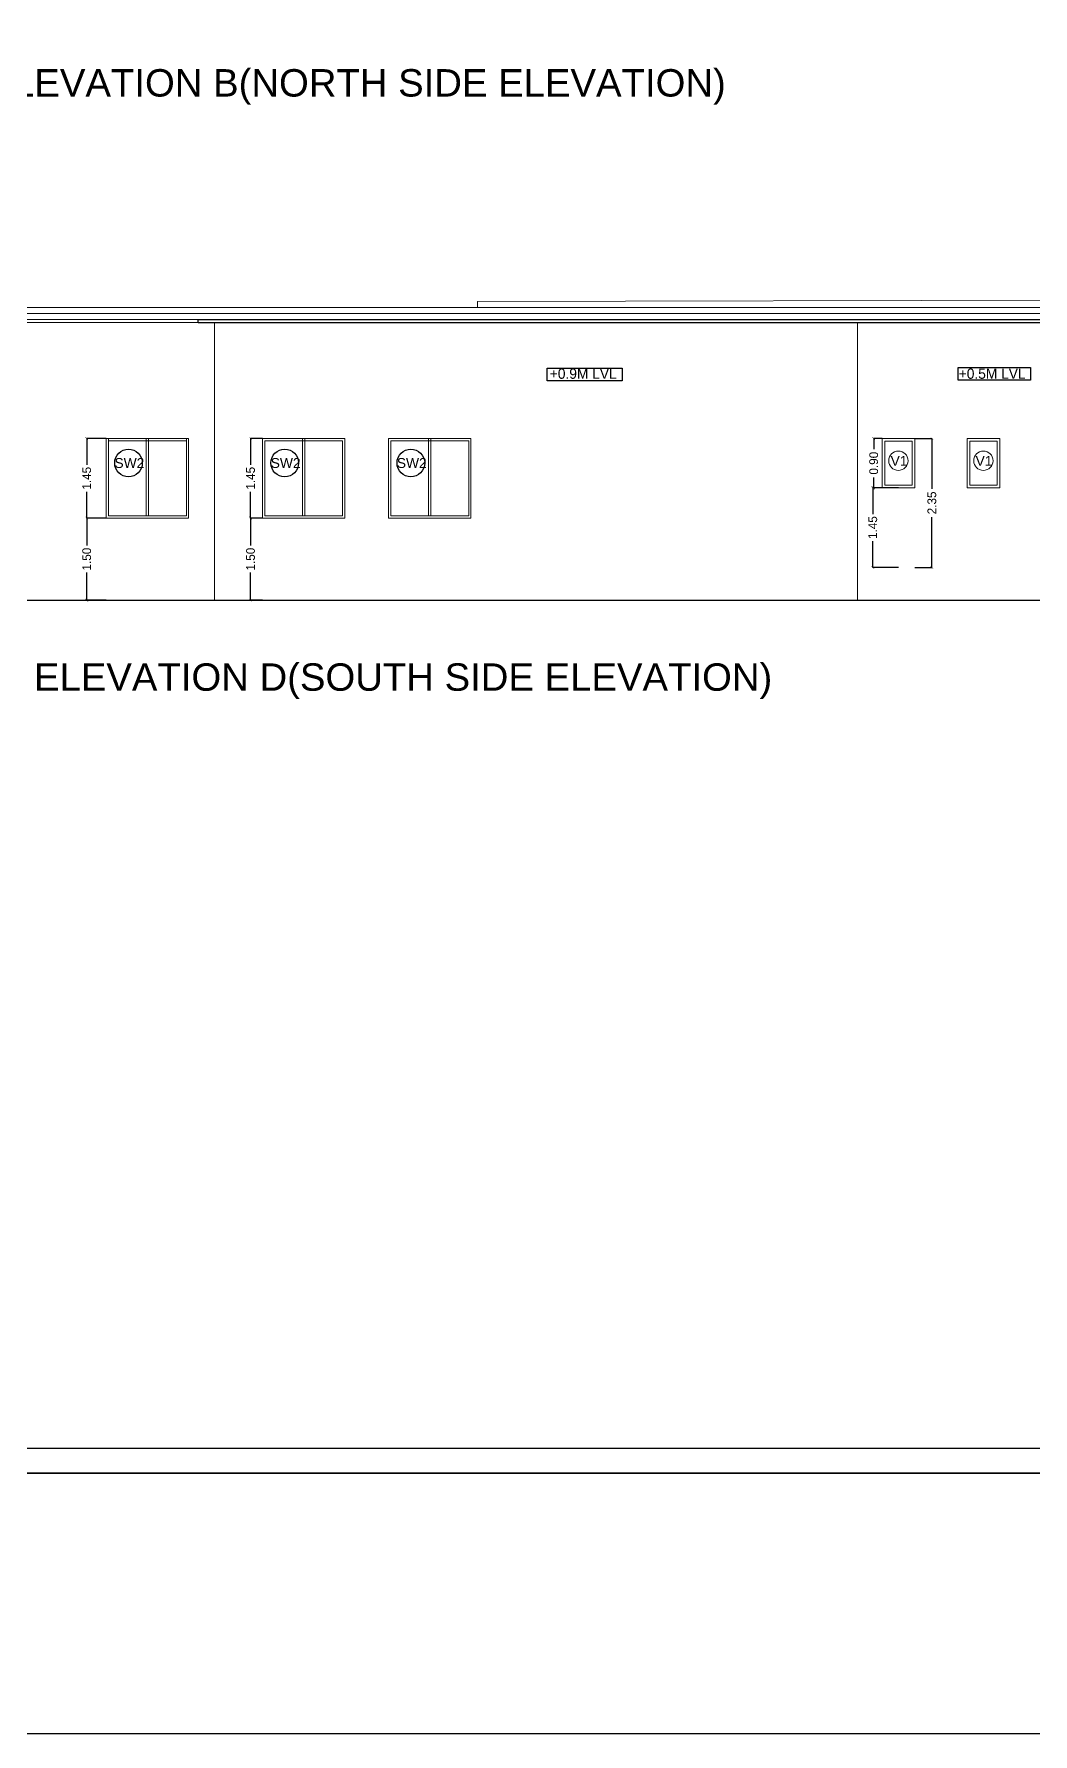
# Model space of a CAD drawing. Header units: metres. Extents: x 494 to 1845, y -666 to 1061.
# Drawn here: x 1701.08 to 1719.3, y 239.76 to 270.77 of the extents above; entities that cross this region are included whole.
import ezdxf

# ---------------------------------------------------------------- set-up
doc = ezdxf.new("R2010")
doc.units = ezdxf.units.M
doc.header["$MEASUREMENT"] = 0
doc.linetypes.add('1', pattern=[0])
doc.layers.get('Defpoints').update_dxf_attribs({"color": 12})
for name, color, linetype, lineweight in [('ARCHITECTURAL COMMENTS', 2, 'Continuous', 30), ('VDA-ELEV LINES', 8, 'Continuous', 9), ('VDA-WALL', 250, 'Continuous', 25)]:
    doc.layers.add(name, color=color, linetype=linetype, lineweight=lineweight)
for name, color, linetype in [('CLOUMN GRID', 7, 'Continuous'), ('CLOUMN GRID @ 1', 7, 'Continuous'), ('SHEET', 7, 'Continuous'), ('VDA-DRIVEWAY', 250, '1'), ('VDA-TEXT', 250, '1')]:
    doc.layers.add(name, color=color, linetype=linetype)
doc.styles.add('PDF Century Gothic Bold', font='GOTHICB.TTF')
doc.styles.add('RS', font='GOTHIC.TTF')
doc.styles.get("Standard").update_dxf_attribs({"font": 'arial.ttf'})
doc.dimstyles.new('SMALL', dxfattribs={"dimtxt": 0.16, "dimasz": 0.05, "dimexe": 0, "dimexo": 0, "dimgap": 0.05, "dimtad": 0, "dimdec": 1, "dimzin": 0, "dimdsep": 46, "dimtxsty": 'RS', "dimblk": 'ARCHTICK', "dimcen": 2.5, "dimclrd": 256, "dimclre": 256, "dimclrt": 5, "dimadec": 0, "dimazin": 0, "dimtfac": 1, "dimtofl": 0, "dimtmove": 0, "dimatfit": 3, "dimldrblk": 'ARCHTICK', "dimfxl": 0, "dimtolj": 1, "dimtzin": 0, "dimarcsym": 0})

# ---------------------------------------------------------------- blocks, each defined once
blk = doc.blocks.new('DAFASDFDFA')
at = {"layer": 'SHEET'}
for points in [[(2.25, 58.4), (2.25, 0), (-102.633, 0), (-102.633, 58.4)], [(1.75, 57.9), (1.75, 0.5), (-102.133, 0.5), (-102.133, 57.9)]]:
    blk.add_lwpolyline(points, close=True, dxfattribs=at)
blk = doc.blocks.new('DSFADSFFDS')
at = {"layer": 'VDA-TEXT', "color": 253}
blk.add_circle((0, 0), 0.252, dxfattribs=at)
at = {"layer": 'VDA-TEXT', "color": 253, "insert": (-0.256, -0.093), "char_height": 0.18, "width": 2.16223, "attachment_point": 7, "style": 'PDF Century Gothic Bold'}
blk.add_mtext('{\\fArial|b0|i0|c0|p34;SW2}', dxfattribs=at)
blk = doc.blocks.new('zw$2C90')
at = {"layer": 'VDA-ELEV LINES'}
blk.add_circle((0.176, 0.176, 0), 0.176, dxfattribs=at)
at = {"layer": 'VDA-ELEV LINES', "insert": (0.034, 0.083, 0), "char_height": 0.18, "width": 2.16223, "attachment_point": 7, "style": 'PDF Century Gothic Bold'}
blk.add_mtext('{\\fArial|b0|i0|c0|p34;V1}', dxfattribs=at)
blk = doc.blocks.new('_ArchTick')
at = {"color": 0, "linetype": 'ByBlock', "const_width": 0.15}
blk.add_lwpolyline([(-0.5, -0.5), (0.5, 0.5)], dxfattribs=at)
blk = doc.blocks.new('*D403')
at = {"layer": 'Defpoints', "color": 0}
for p in [(1717.145, 263.392), (1717.145, 261.042), (1717.454, 261.042)]:
    blk.add_point(p, dxfattribs=at)
at = {"layer": 'VDA-ELEV LINES', "lineweight": -2}
for p, q in [((1717.145, 263.392), (1717.454, 263.392)), ((1717.454, 263.392), (1717.454, 262.474)), ((1717.454, 261.042), (1717.454, 261.959)), ((1717.145, 261.042), (1717.454, 261.042))]:
    blk.add_line(p, q, dxfattribs=at)
at = {"layer": 'VDA-ELEV LINES', "lineweight": -2, "xscale": 0.05, "yscale": 0.05, "zscale": 0.05}
for p, rotation in [((1717.454, 263.392), 90), ((1717.454, 261.042), 270)]:
    blk.add_blockref('_ArchTick', p, dxfattribs=dict(at, rotation=rotation))
at = {"layer": 'VDA-ELEV LINES', "color": 5, "insert": (1717.454, 262.217), "char_height": 0.16, "attachment_point": 5, "rotation": 90, "style": 'RS'}
blk.add_mtext('\\A1;2.35', dxfattribs=at)
blk = doc.blocks.new('*D404')
at = {"layer": 'Defpoints', "color": 0}
for p in [(1716.845, 262.492), (1716.376, 261.042), (1716.845, 261.042)]:
    blk.add_point(p, dxfattribs=at)
at = {"layer": 'VDA-ELEV LINES', "lineweight": -2}
for p, q in [((1716.845, 262.492), (1716.376, 262.492)), ((1716.376, 262.492), (1716.376, 262.012)), ((1716.376, 261.042), (1716.376, 261.521)), ((1716.845, 261.042), (1716.376, 261.042))]:
    blk.add_line(p, q, dxfattribs=at)
at = {"layer": 'VDA-ELEV LINES', "lineweight": -2, "xscale": 0.05, "yscale": 0.05, "zscale": 0.05}
for p, rotation in [((1716.376, 262.492), 90), ((1716.376, 261.042), 270)]:
    blk.add_blockref('_ArchTick', p, dxfattribs=dict(at, rotation=rotation))
at = {"layer": 'VDA-ELEV LINES', "color": 5, "insert": (1716.376, 261.767), "char_height": 0.16, "attachment_point": 5, "rotation": 90, "style": 'RS'}
blk.add_mtext('\\A1;1.45', dxfattribs=at)
blk = doc.blocks.new('*D445')
at = {"layer": 'Defpoints', "color": 0}
for p in [(1716.393, 263.392), (1716.545, 263.392), (1716.545, 262.492)]:
    blk.add_point(p, dxfattribs=at)
at = {"layer": 'VDA-ELEV LINES', "lineweight": -2}
for p, q in [((1716.545, 263.392), (1716.393, 263.392)), ((1716.393, 263.392), (1716.393, 263.201)), ((1716.393, 262.492), (1716.393, 262.683)), ((1716.545, 262.492), (1716.393, 262.492))]:
    blk.add_line(p, q, dxfattribs=at)
at = {"layer": 'VDA-ELEV LINES', "lineweight": -2, "xscale": 0.05, "yscale": 0.05, "zscale": 0.05}
for p, rotation in [((1716.393, 263.392), 90), ((1716.393, 262.492), 270)]:
    blk.add_blockref('_ArchTick', p, dxfattribs=dict(at, rotation=rotation))
at = {"layer": 'VDA-ELEV LINES', "color": 5, "insert": (1716.393, 262.942), "char_height": 0.16, "attachment_point": 5, "rotation": 90, "style": 'RS'}
blk.add_mtext('\\A1;0.90', dxfattribs=at)
blk = doc.blocks.new('*D452')
at = {"layer": 'Defpoints', "color": 0}
for p in [(1705.245, 261.942), (1705.027, 260.442), (1705.245, 260.442)]:
    blk.add_point(p, dxfattribs=at)
at = {"layer": 'VDA-ELEV LINES', "lineweight": -2}
for p, q in [((1705.245, 261.942), (1705.027, 261.942)), ((1705.027, 261.942), (1705.027, 261.438)), ((1705.027, 260.442), (1705.027, 260.945)), ((1705.245, 260.442), (1705.027, 260.442))]:
    blk.add_line(p, q, dxfattribs=at)
at = {"layer": 'VDA-ELEV LINES', "lineweight": -2, "xscale": 0.05, "yscale": 0.05, "zscale": 0.05}
for p, rotation in [((1705.027, 261.942), 90), ((1705.027, 260.442), 270)]:
    blk.add_blockref('_ArchTick', p, dxfattribs=dict(at, rotation=rotation))
at = {"layer": 'VDA-ELEV LINES', "color": 5, "insert": (1705.027, 261.192), "char_height": 0.16, "attachment_point": 5, "rotation": 90, "style": 'RS'}
blk.add_mtext('\\A1;1.50', dxfattribs=at)
blk = doc.blocks.new('*D453')
at = {"layer": 'Defpoints', "color": 0}
for p in [(1705.027, 263.392), (1705.245, 263.392), (1705.245, 261.942)]:
    blk.add_point(p, dxfattribs=at)
at = {"layer": 'VDA-ELEV LINES', "lineweight": -2}
for p, q in [((1705.245, 263.392), (1705.027, 263.392)), ((1705.027, 263.392), (1705.027, 262.912)), ((1705.027, 261.942), (1705.027, 262.421)), ((1705.245, 261.942), (1705.027, 261.942))]:
    blk.add_line(p, q, dxfattribs=at)
at = {"layer": 'VDA-ELEV LINES', "lineweight": -2, "xscale": 0.05, "yscale": 0.05, "zscale": 0.05}
for p, rotation in [((1705.027, 263.392), 90), ((1705.027, 261.942), 270)]:
    blk.add_blockref('_ArchTick', p, dxfattribs=dict(at, rotation=rotation))
at = {"layer": 'VDA-ELEV LINES', "color": 5, "insert": (1705.027, 262.667), "char_height": 0.16, "attachment_point": 5, "rotation": 90, "style": 'RS'}
blk.add_mtext('\\A1;1.45', dxfattribs=at)
blk = doc.blocks.new('*D454')
at = {"layer": 'Defpoints', "color": 0}
for p in [(1702.395, 261.942), (1702.038, 260.442), (1702.395, 260.442)]:
    blk.add_point(p, dxfattribs=at)
at = {"layer": 'VDA-ELEV LINES', "lineweight": -2}
for p, q in [((1702.395, 261.942), (1702.038, 261.942)), ((1702.038, 261.942), (1702.038, 261.438)), ((1702.038, 260.442), (1702.038, 260.945)), ((1702.395, 260.442), (1702.038, 260.442))]:
    blk.add_line(p, q, dxfattribs=at)
at = {"layer": 'VDA-ELEV LINES', "lineweight": -2, "xscale": 0.05, "yscale": 0.05, "zscale": 0.05}
for p, rotation in [((1702.038, 261.942), 90), ((1702.038, 260.442), 270)]:
    blk.add_blockref('_ArchTick', p, dxfattribs=dict(at, rotation=rotation))
at = {"layer": 'VDA-ELEV LINES', "color": 5, "insert": (1702.038, 261.192), "char_height": 0.16, "attachment_point": 5, "rotation": 90, "style": 'RS'}
blk.add_mtext('\\A1;1.50', dxfattribs=at)
blk = doc.blocks.new('*D455')
at = {"layer": 'Defpoints', "color": 0}
for p in [(1702.038, 263.392), (1702.395, 263.392), (1702.395, 261.942)]:
    blk.add_point(p, dxfattribs=at)
at = {"layer": 'VDA-ELEV LINES', "lineweight": -2}
for p, q in [((1702.395, 263.392), (1702.038, 263.392)), ((1702.038, 263.392), (1702.038, 262.912)), ((1702.038, 261.942), (1702.038, 262.421)), ((1702.395, 261.942), (1702.038, 261.942))]:
    blk.add_line(p, q, dxfattribs=at)
at = {"layer": 'VDA-ELEV LINES', "lineweight": -2, "xscale": 0.05, "yscale": 0.05, "zscale": 0.05}
for p, rotation in [((1702.038, 263.392), 90), ((1702.038, 261.942), 270)]:
    blk.add_blockref('_ArchTick', p, dxfattribs=dict(at, rotation=rotation))
at = {"layer": 'VDA-ELEV LINES', "color": 5, "insert": (1702.038, 262.667), "char_height": 0.16, "attachment_point": 5, "rotation": 90, "style": 'RS'}
blk.add_mtext('\\A1;1.45', dxfattribs=at)

msp = doc.modelspace()

# ---------------------------------------------------------------- linework, layer by layer
for points in [[(1710.4342, 264.6779), (1711.8036, 264.6779), (1711.8036, 264.4467), (1710.4342, 264.4467)], [(1717.9343, 264.6858), (1719.2547, 264.6858), (1719.2547, 264.4546), (1717.9343, 264.4546)]]:
    msp.add_lwpolyline(points, close=True)
at = {"layer": 'ARCHITECTURAL COMMENTS'}
msp.add_lwpolyline([(1458.8635, 306.4524), (1770.5289, 306.4524), (1770.5289, 239.756), (1458.8635, 239.756)], close=True, dxfattribs=at)
at = {"layer": 'VDA-DRIVEWAY', "color": 250, "lineweight": 30, "true_color": 0x2c2e2f}
for p in [(1672.3076, 260.4416), (1672.7789, 260.4416)]:
    msp.add_line(p, (1746.9769, 260.4416), dxfattribs=at)
at = {"layer": 'VDA-ELEV LINES', "color": 253}
for p, q in [((1709.1653, 265.8916), (1741.6653, 265.9758)), ((1679.7703, 265.7816), (1741.6653, 265.7816))]:
    msp.add_line(p, q, dxfattribs=at)
at = {"layer": 'VDA-ELEV LINES', "color": 252}
msp.add_line((1679.7703, 265.6716), (1741.6653, 265.6716), dxfattribs=at)
at = {"layer": 'VDA-ELEV LINES', "color": 18, "true_color": 0x000000}
for p, q in [((1704.0703, 265.5616), (1679.7703, 265.5616)), ((1679.7703, 265.5116), (1704.0703, 265.5116)), ((1704.3703, 260.4416), (1704.3703, 265.5116)), ((1716.0953, 260.4416), (1716.0953, 265.5116)), ((1705.9753, 261.9816), (1705.9753, 263.3916)), ((1706.0153, 261.9816), (1706.0153, 263.3916)), ((1708.2753, 261.9816), (1708.2753, 263.3916)), ((1708.3153, 261.9816), (1708.3153, 263.3916))]:
    msp.add_line(p, q, dxfattribs=at)
at = {"layer": 'VDA-ELEV LINES', "color": 18, "lineweight": 30, "true_color": 0x000000}
for p, q in [((1704.0703, 265.5616), (1740.3403, 265.5616)), ((1704.0703, 265.5116), (1704.0703, 265.5616)), ((1704.0703, 265.5116), (1740.3403, 265.5116))]:
    msp.add_line(p, q, dxfattribs=at)
at = {"layer": 'VDA-ELEV LINES'}
for p, q in [((1702.4353, 263.3516), (1703.8553, 263.3516)), ((1703.1253, 261.9816), (1703.1253, 263.3916)), ((1703.1653, 261.9816), (1703.1653, 263.3916))]:
    msp.add_line(p, q, dxfattribs=at)
for points in [[(1709.1653, 265.8916), (1709.1653, 265.7816)], [(1703.8553, 263.3916), (1703.8553, 261.9816), (1702.4353, 261.9816), (1702.4353, 263.3916)]]:
    msp.add_lwpolyline(points, dxfattribs=at)
for points in [[(1702.3953, 263.3916), (1703.8953, 263.3916), (1703.8953, 261.9416), (1702.3953, 261.9416)], [(1716.5453, 262.4916), (1717.1453, 262.4916), (1717.1453, 263.3916), (1716.5453, 263.3916)], [(1716.5953, 262.5416), (1717.0953, 262.5416), (1717.0953, 263.3416), (1716.5953, 263.3416)], [(1718.0953, 262.4916), (1718.6953, 262.4916), (1718.6953, 263.3916), (1718.0953, 263.3916)], [(1718.1453, 262.5416), (1718.6453, 262.5416), (1718.6453, 263.3416), (1718.1453, 263.3416)]]:
    msp.add_lwpolyline(points, close=True, dxfattribs=at)
at = {"layer": 'VDA-ELEV LINES', "color": 18, "true_color": 0x000000}
for points in [[(1706.7453, 263.3916), (1706.7453, 261.9416), (1705.2453, 261.9416), (1705.2453, 263.3916)], [(1706.7053, 263.3516), (1706.7053, 261.9816), (1705.2853, 261.9816), (1705.2853, 263.3516)], [(1709.0453, 263.3916), (1709.0453, 261.9416), (1707.5453, 261.9416), (1707.5453, 263.3916)], [(1709.0053, 263.3516), (1709.0053, 261.9816), (1707.5853, 261.9816), (1707.5853, 263.3516)]]:
    msp.add_lwpolyline(points, close=True, dxfattribs=at)
at = {"layer": 'VDA-WALL'}
msp.add_lwpolyline([(1664.9913, 244.5134), (1759.9319, 244.5134), (1759.9319, 297.3774), (1664.9913, 297.3774)], close=True, dxfattribs=at)

# ---------------------------------------------------------------- block references
at = {"layer": 'CLOUMN GRID', "color": 2, "lineweight": 30}
for p in [(1716.6669, 262.8112), (1718.2169, 262.8112)]:
    msp.add_blockref('zw$2C90', p, dxfattribs=at)
at = {"layer": 'CLOUMN GRID @ 1', "color": 2, "lineweight": 30}
for p in [(1702.8005, 262.946), (1705.6505, 262.946), (1707.9505, 262.946)]:
    msp.add_blockref('DSFADSFFDS', p, dxfattribs=at)
at = {"layer": 'VDA-WALL', "xscale": 0.9052046613064094, "yscale": 0.9052046613064094, "zscale": 0.9052046613064094}
msp.add_blockref('DAFASDFDFA', (1757.8952, 244.5134), dxfattribs=at)

# ---------------------------------------------------------------- texts
at = {"layer": 'SHEET', "lineweight": 9, "char_height": 0.5, "width": 16.971429, "attachment_point": 5}
for s, insert in [('\\pt13;ELEVATION B(NORTH SIDE ELEVATION)', (1706.962, 269.8063)), ('\\pt13;ELEVATION D(SOUTH SIDE ELEVATION)', (1707.8093, 258.9648))]:
    msp.add_mtext(s, dxfattribs=dict(at, insert=insert))
at = {"layer": 'VDA-TEXT', "color": 1, "style": 'RS', "oblique": 0, "width": 1}
for s, p in [('+0.9M LVL', (1710.4847, 264.482)), ('+0.5M LVL', (1717.9437, 264.482))]:
    msp.add_text(s, height=0.1875, rotation=0, dxfattribs=at).set_placement(p)

# ---------------------------------------------------------------- dimensions: what is measured, and where the dimension line sits
at = {"layer": 'VDA-ELEV LINES'}
for p1, p2, distance, picture, middle in [((1702.3953, 261.9416), (1702.3953, 263.3916), 0.3573, '*D455', (1702.038, 262.6666)), ((1705.2453, 261.9416), (1705.2453, 263.3916), 0.2183, '*D453', (1705.027, 262.6666)), ((1716.5453, 262.4916), (1716.5453, 263.3916), 0.1518, '*D445', (1716.3935, 262.9416)), ((1717.1453, 263.3916), (1717.1453, 261.0416), 0.3088, '*D403', (1717.4541, 262.2166)), ((1702.3953, 261.9416), (1702.3953, 260.4416), -0.3573, '*D454', (1702.038, 261.1916)), ((1705.2453, 261.9416), (1705.2453, 260.4416), -0.2183, '*D452', (1705.027, 261.1916))]:
    dim = msp.add_aligned_dim(p1=p1, p2=p2, distance=distance, dimstyle='SMALL', override={"dimdec": 2, "dimblk": 'ArchTick', "dimfxl": 50}, dxfattribs=at)
    dim.commit()
    dim.dimension.update_dxf_attribs({"geometry": picture, "text_midpoint": middle})
dim = msp.add_linear_dim(base=(1716.3763, 261.0416), p1=(1716.8453, 262.4916), p2=(1716.8453, 261.0416), angle=270, dimstyle='SMALL', override={"dimdec": 2, "dimblk": 'ArchTick', "dimfxl": 50}, dxfattribs=at)
dim.commit()
dim.dimension.update_dxf_attribs({"geometry": '*D404', "text_midpoint": (1716.3763, 261.7666), "dimtype": 161})

doc.saveas('drawing.dxf')
